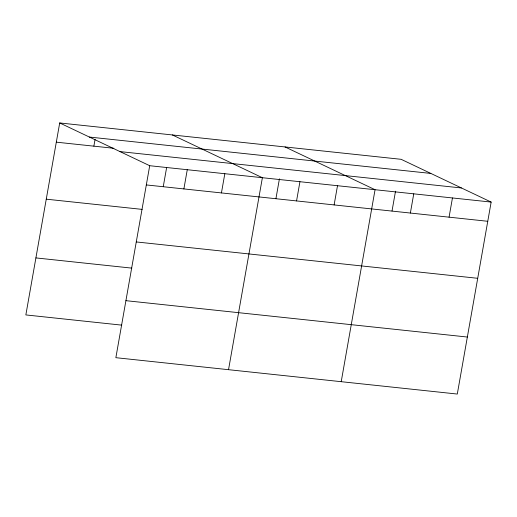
<?xml version="1.0" encoding="UTF-8"?>
<svg xmlns="http://www.w3.org/2000/svg" width="517" height="517" viewBox="0 0 517 517"><rect width="100%" height="100%" fill="white"/><g stroke="black" fill="none" stroke-linecap="round" stroke-linejoin="round"><path stroke-width="0.78" d="M59.701 122.949L149.71 165.711L115.86 357.686L457.299 394.051L491.15 202.076L401.14 159.314L59.701 122.949L25.85 314.924L121.741 325.135M93.868 146.162L95.089 139.241M163.262 186.624L166.616 167.624M183.884 188.925L187.27 169.712M221.438 192.925L224.824 173.712M228.533 369.687L262.384 177.712L172.374 134.95M275.936 198.625L279.426 178.83M296.558 200.926L299.944 181.713M334.118 204.926L337.504 185.713M341.214 381.688L375.058 189.713L285.048 146.951M392.028 210.994L395.518 191.2M410.369 213.049L413.755 193.836M449.066 217.166L452.453 197.959M89.402 137.057L430.842 173.428M56.314 142.162L113.85 148.289M120.009 151.597L461.448 187.968M149.71 165.711L491.15 202.076M146.324 184.924L487.764 221.289M46.259 199.174L142.156 209.385M136.268 241.937L477.708 278.301M35.906 257.912L131.796 268.123M125.915 300.674L467.355 337.039"/></g></svg>
